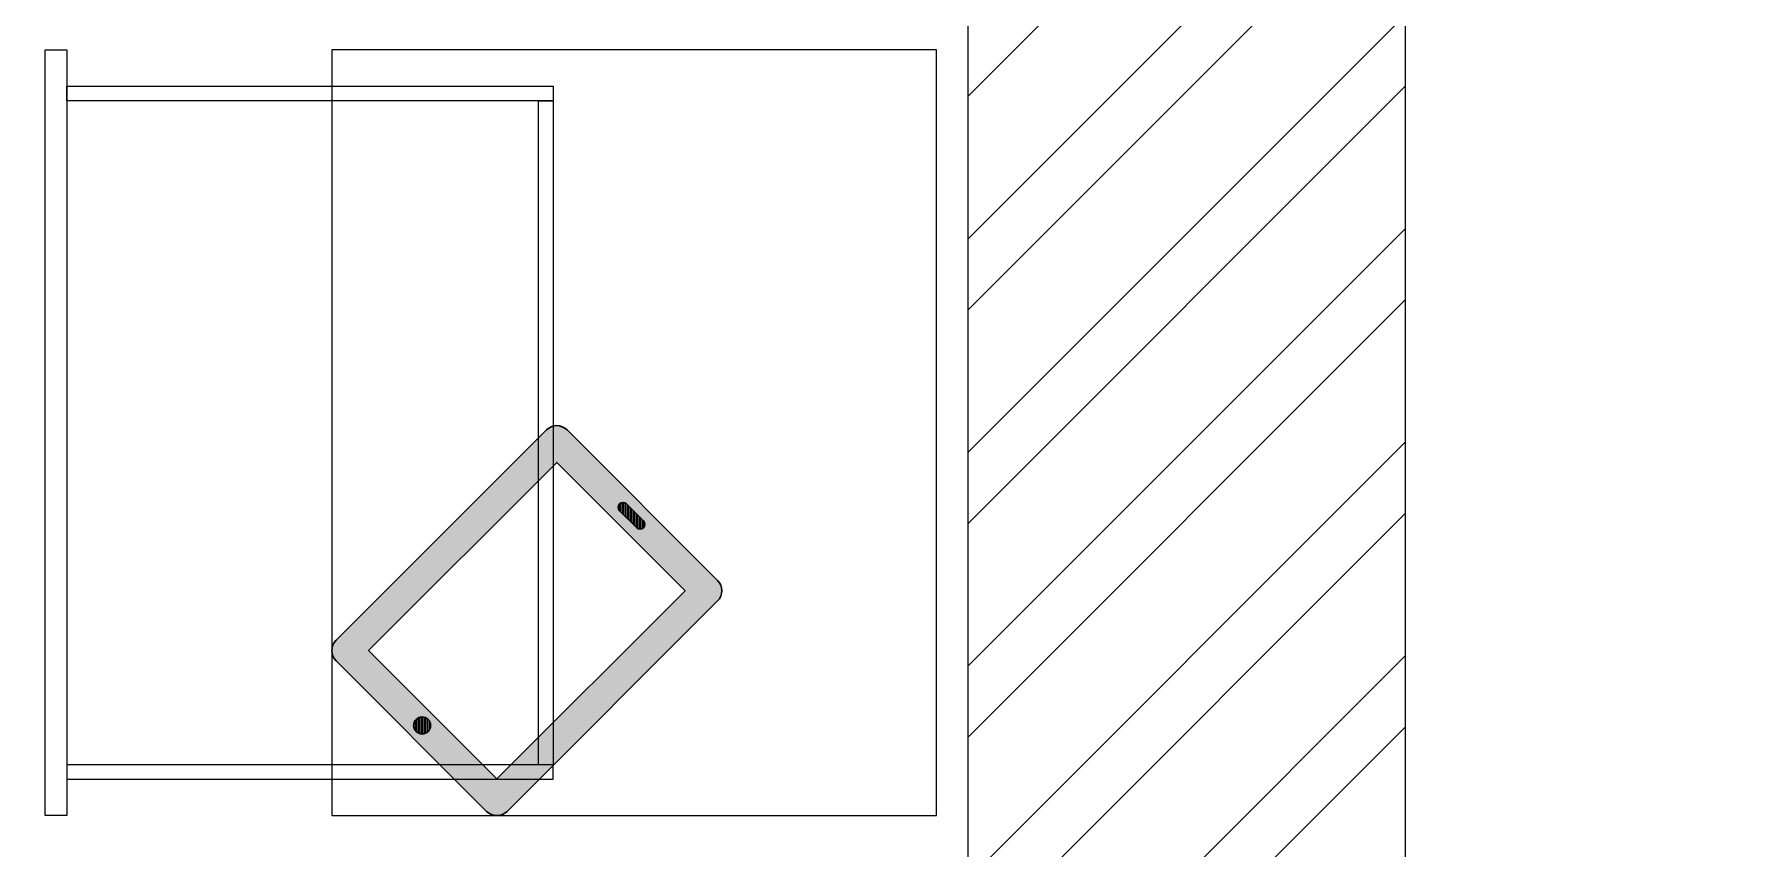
# Model space of a CAD drawing. Header units: feet. Extents: x 5142741 to 5149029, y -5286973 to -5271198.
# Drawn here: x 5147241 to 5148654, y -5274054 to -5273381 of the extents above; entities that cross this region are included whole.
import ezdxf

# ---------------------------------------------------------------- set-up
doc = ezdxf.new("R2010")
doc.units = ezdxf.units.FT
doc.header["$LTSCALE"] = 33
doc.header["$MEASUREMENT"] = 0
doc.layers.add('A-WALL', color=1, linetype='Continuous')
for name, color, linetype, lineweight in [('LENS-DIM', 252, 'Continuous', 5), ('LENS-FURNITURE', 13, 'Continuous', 9), ('LN-HATCH', 251, 'Continuous', 0)]:
    doc.layers.add(name, color=color, linetype=linetype, lineweight=lineweight)

# ---------------------------------------------------------------- blocks, each defined once
blk = doc.blocks.new('A$C3f2096d8')
at = {"layer": 'LN-HATCH'}
h = blk.add_hatch(dxfattribs=at)
h.set_pattern_fill('ANSI32', color=256, scale=333, angle=180)
h.set_pattern_definition([(225, (-5057525.5818798, 5274698.09700584), (88.29995930067012, -88.29995930067015), []), (225, (-5057584.448519235, 5274698.09700584), (88.29995930067012, -88.29995930067015), [])])
h.paths.add_polyline_path([(4187, -13107), (4187, -12443), (3908, -12443), (3908, 230), (-526, 230), (-526, -3012), (-376, -3012), (-376, -390), (0, -390), (0, 0), (3546, 0), (3546, -3000), (3678, -3000), (3678, -12443), (3578, -12443), (3578, -12807), (3533, -12807), (3533, -13107)])
h.paths.add_polyline_path([(-526, -12406), (-170, -12406), (-170, -12806), (107, -12806), (107, -13107), (-526, -13107)], flags=17)
h.paths.add_polyline_path([(-526, -6570), (3, -6570), (3, -5930), (-526, -5930)], flags=17)
at = {"layer": 'A-WALL'}
blk.add_lwpolyline([(4187, -13107), (4187, -12443), (3908, -12443), (3908, 230), (-526, 230), (-526, -3012), (-376, -3012), (-376, -390), (0, -390), (0, 0), (3546, 0), (3546, -3000), (3678, -3000), (3678, -12443), (3578, -12443), (3578, -12807), (3533, -12807), (3533, -13107)], close=True, dxfattribs=at)
blk = doc.blocks.new('TRIAL SET CABINET 633x500')
at = {"layer": 'LENS-FURNITURE'}
h = blk.add_hatch(color=9, dxfattribs=at)
h.dxf.hatch_style = 1
edge = h.paths.add_edge_path()
edge.add_line((-8.54246803093703, -981.9670201920668), (115.9083254579454, -857.5162267031847))
edge.add_arc((107.4230440836399, -849.030945328879), 12.00000000009463, 315, 405)
edge.add_line((115.9083254579454, -840.5456639545736), (-58.03994271345434, -666.5973957831737))
edge.add_arc((-66.52522408775982, -675.0826771574792), 12.00000000009463, 45.00000000000002, 135)
edge.add_line((-75.01050546206531, -666.5973957831737), (-199.4612989509478, -791.0481892720562))
edge.add_arc((-190.9760175766423, -799.5334706454303), 11.99999999943607, 135.0000000031442, 225.0000000031442)
edge.add_line((-199.4612989500165, -808.0187520197359), (-25.5130307786167, -981.967020191136))
edge.add_arc((-17.02774940431148, -973.4817388177615), 11.99999999943605, 224.9999999968574, 314.9999999968578)
h.paths.add_polyline_path([(-17.02774940524252, -955.0969625067663), (89.03826777357607, -849.0309453279477), (-66.52522408775982, -693.4674534666119), (-172.5912412665784, -799.5334706454305)], flags=16)
edge = h.paths.add_edge_path(flags=16)
edge.add_line((-138.2965623782947, -741.9042679787381), (-124.1544267544522, -727.7621323548956))
edge.add_arc((-121.3259996296837, -730.5905594796641), 4.000000000031514, 45.00000000000051, 134.9999999999996, ccw=False)
edge.add_arc((-121.3259996296838, -730.5905594796641), 4.000000000031584, -45.000000000000625, 44.999999999999375, ccw=False)
edge.add_line((-118.4975725049153, -733.4189866044327), (-132.6397081287578, -747.561122228275))
edge.add_arc((-135.4681352535263, -744.7326951035067), 4.000000000031524, 225.0000000000006, 314.99999999999966, ccw=False)
edge.add_arc((-135.4681352535261, -744.7326951035066), 4.000000000031665, 135.0000000000006, 225.0000000000006, ccw=False)
edge = h.paths.add_edge_path(flags=16)
edge.add_arc((44.84409394953398, -910.9027886827243), 7, 0, 360)
at = {"layer": 'LENS-FURNITURE', "lineweight": 0}
h = blk.add_hatch(dxfattribs=at)
h.set_pattern_fill('ANSI31', color=252, scale=10, angle=405)
h.set_pattern_definition([(90, (-3772352.875833935, -3684050.327587578), (-1.25, 2e-16), [])])
edge = h.paths.add_edge_path()
edge.add_line((-138.2965623782947, -741.9042679787381), (-124.1544267544522, -727.7621323548956))
edge.add_arc((-121.3259996296837, -730.5905594796641), 4.000000000031514, 45.00000000000051, 134.9999999999996, ccw=False)
edge.add_arc((-121.3259996296838, -730.5905594796641), 4.000000000031584, -45.000000000000625, 44.999999999999375, ccw=False)
edge.add_line((-118.4975725049153, -733.4189866044327), (-132.6397081287578, -747.561122228275))
edge.add_arc((-135.4681352535263, -744.7326951035067), 4.000000000031524, 225.0000000000006, 314.99999999999966, ccw=False)
edge.add_arc((-135.4681352535261, -744.7326951035066), 4.000000000031665, 135.0000000000006, 225.0000000000006, ccw=False)
edge = h.paths.add_edge_path()
edge.add_arc((44.84409394953398, -910.9027886827243), 7, 0, 360)
at = {"layer": 'LENS-FURNITURE'}
blk.add_lwpolyline([(119.4230440827086, -352.4817388160154), (119.4230440827086, -985.4817388160156), (-380.5769559172913, -985.4817388160156), (-380.5769559172913, -352.4817388160154)], close=True, dxfattribs=at)
at = {"layer": 'LENS-FURNITURE', "color": 146}
for points in [[(338.5359051078558, -352.4817388160154), (338.5359051078558, -985.4817388160156), (356.5359051078559, -985.4817388160156), (356.5359051078559, -352.4817388160154)], [(-63.4640948921442, -382.4817388160154), (-63.4640948921442, -394.4817388160154), (338.5359051078558, -394.4817388160154), (338.5359051078558, -382.4817388160154)], [(-63.4640948921442, -394.4817388160154), (-63.4640948921442, -943.4817388160153), (-51.4640948921442, -943.4817388160153), (-51.4640948921442, -394.4817388160154)], [(-63.4640948921442, -955.4817388160152), (-63.4640948921442, -943.4817388160153), (338.5359051078558, -943.4817388160153), (338.5359051078558, -955.4817388160152)]]:
    blk.add_lwpolyline(points, close=True, dxfattribs=at)
at = {"layer": 'LENS-FURNITURE', "color": 18, "lineweight": 30}
for points in [[(-8.54246803093703, -981.9670201920668), (115.9083254579454, -857.5162267031847, 0.4142135623730951), (115.9083254579454, -840.5456639545736), (-58.03994271345434, -666.5973957831737, 0.4142135623730951), (-75.01050546206531, -666.5973957831737), (-199.4612989509478, -791.0481892720562, 0.4142135623730951), (-199.4612989500165, -808.0187520197359), (-25.51303077861669, -981.967020191136, 0.4142135623730951)], [(-138.2965623782947, -741.9042679787381), (-124.1544267544522, -727.7621323548956, -0.4142135623730951), (-118.4975725049153, -727.7621323548956), (-118.4975725049153, -727.7621323548956, -0.4142135623730951), (-118.4975725049153, -733.4189866044327), (-132.6397081287578, -747.561122228275, -0.4142135623730951), (-138.2965623782947, -747.561122228275), (-138.2965623782947, -747.561122228275, -0.4142135623730951)]]:
    blk.add_lwpolyline(points, format="xyb", close=True, dxfattribs=at)
blk.add_lwpolyline([(-17.02774940524252, -955.0969625067663), (89.03826777357607, -849.0309453279477), (-66.52522408775982, -693.4674534666119), (-172.5912412665784, -799.5334706454305)], close=True, dxfattribs=at)
blk.add_circle((44.84409394953398, -910.9027886827243), 7, dxfattribs=at)

msp = doc.modelspace()

# ---------------------------------------------------------------- block references
at = {"layer": 'LENS-DIM', "color": 2}
msp.add_blockref('A$C3f2096d8', (5144467.385737868, -5272666.100451187), dxfattribs=at)
at = {"layer": 'LENS-FURNITURE', "xscale": -1}
msp.add_blockref('TRIAL SET CABINET 633x500', (5147606.990741137, -5273041.100451187), dxfattribs=at)

doc.saveas('drawing.dxf')
